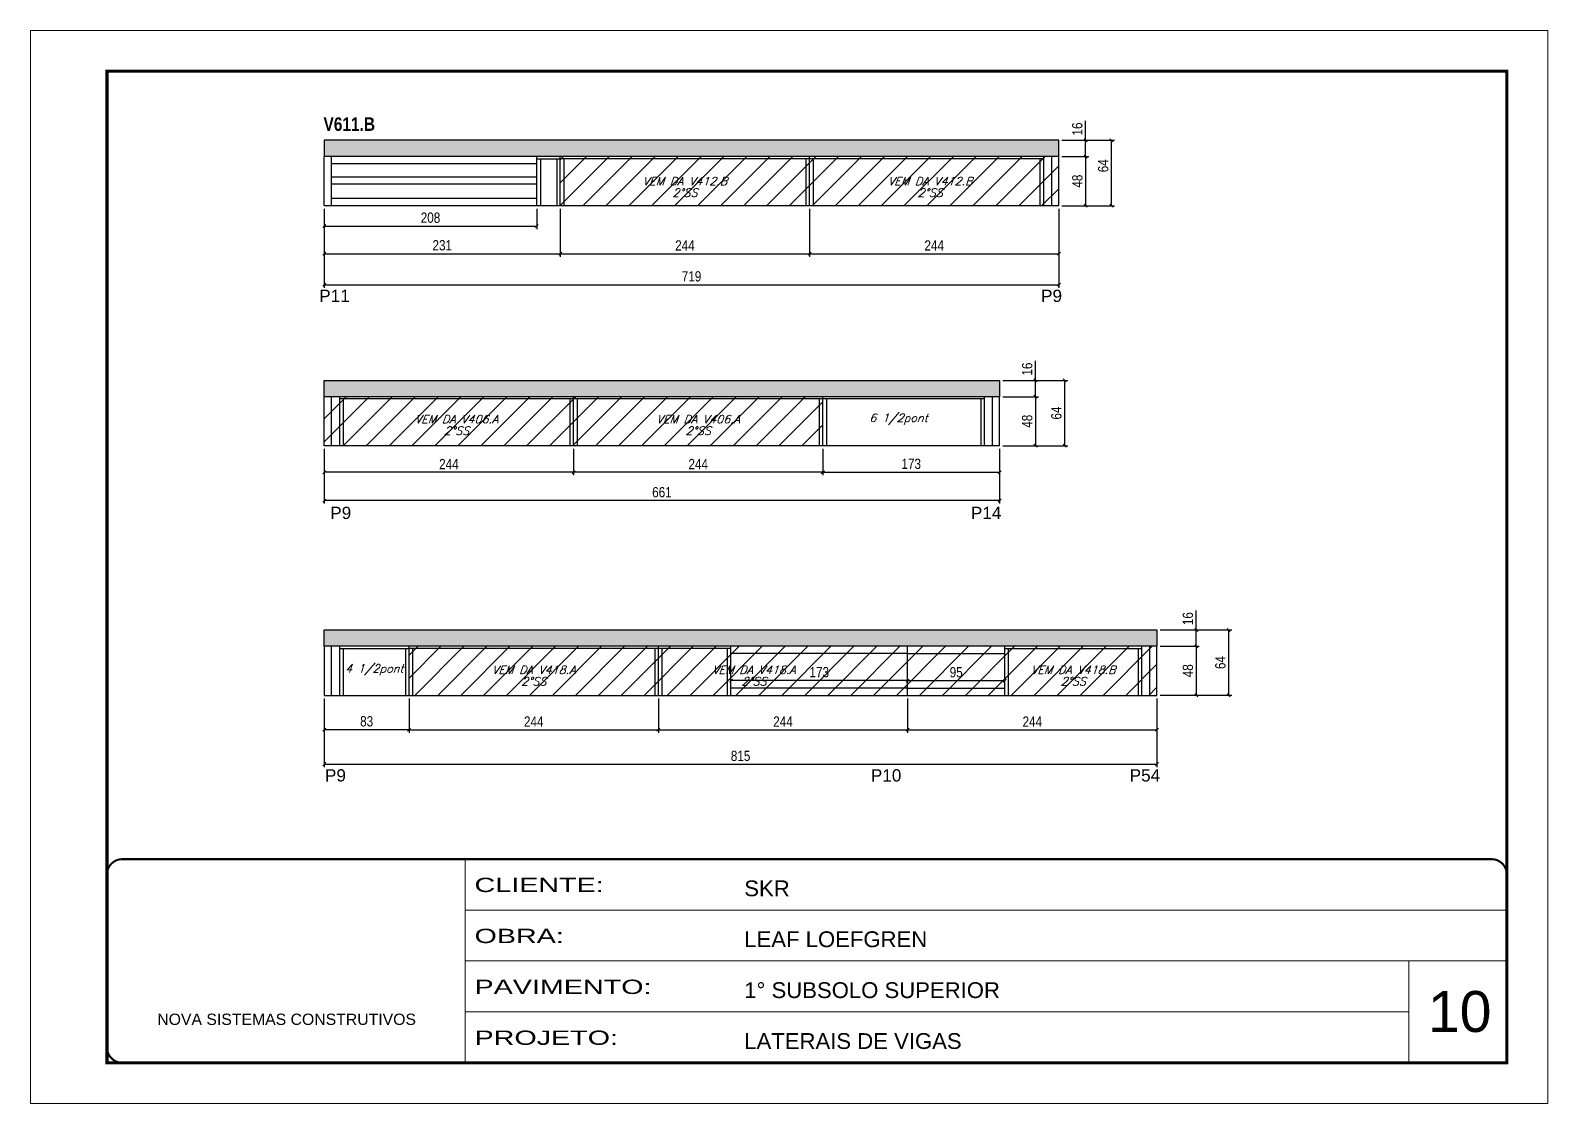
# Model space of a CAD drawing. Extents: x 3309 to 9590, y -2522 to 14608.
# Drawn here: x 4908 to 6393, y 11261 to 12311 of the extents above; entities that cross this region are included whole.
import ezdxf

# ---------------------------------------------------------------- set-up
doc = ezdxf.new("R2010")
doc.units = 0
doc.linetypes.add('CONTINUO', pattern=[0])
doc.linetypes.add('DASHED', pattern=[0.75, 0.5, -0.25])
for name, color, linetype in [('5', 5, 'Continuous'), ('COTA', 241, 'Continuous'), ('NOMENCLATURA', 7, 'Continuous'), ('Painéis', 200, 'Continuous'), ('SARR_2.2x7', 40, 'Continuous'), ('SARR_3.5x7', 81, 'Continuous'), ('texto', 7, 'Continuous')]:
    doc.layers.add(name, color=color, linetype=linetype)
for name, color, linetype, lineweight in [('CARIMBO', 255, 'Continuous', 9), ('Folhas', 255, 'Continuous', 9), ('Hachura', 251, 'Continuous', 9), ('SARRAFO DE PRESSAO', 251, 'DASHED', 9)]:
    doc.layers.add(name, color=color, linetype=linetype, lineweight=lineweight)
doc.styles.add('ARIAL', font='arial.ttf')
doc.styles.add('COTA TECNICA', font='techl___.ttf', dxfattribs={"height": 10})
doc.styles.add('Romans', font='romans.shx')
doc.styles.get("Standard").update_dxf_attribs({"font": 'arial.ttf'})
doc.styles.add('TECNICA', font='techb___.ttf', dxfattribs={"height": 10})
doc.styles.add('Tecnologia', font='')
doc.styles.get('Tecnologia').set_extended_font_data('Forgotten Futurist')
doc.dimstyles.new('PAINEL', dxfattribs={"dimtxt": 10, "dimasz": 3, "dimexe": 3, "dimexo": 3, "dimgap": 3, "dimtad": 1, "dimdec": 1, "dimzin": 12, "dimdsep": 46, "dimtxsty": 'COTA TECNICA', "dimblk1": 'OBLIQUE', "dimblk2": 'OBLIQUE', "dimsah": 1, "dimcen": 0.9, "dimclrd": 4, "dimclre": 4, "dimclrt": 240, "dimadec": 1, "dimazin": 3, "dimtfac": 1, "dimtdec": 1, "dimtmove": 0, "dimatfit": 3, "dimfxl": 1, "dimtolj": 1, "dimtzin": 12, "dimarcsym": 0})

# ---------------------------------------------------------------- blocks, each defined once
blk = doc.blocks.new('9999999999')
at = {"color": 30, "linetype": 'CONTINUO'}
for p, q in [((98564.6, 34230.2), (98564.6, 34429.4)), ((98564.6, 34379.6), (99584, 34379.6)), ((98564.6, 34329.8), (99488, 34329.8)), ((99584, 34329.8), (99488, 34329.8)), ((99488, 34329.8), (99488, 34230.2)), ((98564.6, 34280), (99488, 34280))]:
    blk.add_line(p, q, dxfattribs=at)
at = {"color": 30, "linetype": 'CONTINUO', "const_width": 2}
blk.add_lwpolyline([(99584, 34230.2), (99584, 34414.4, 0.414214), (99569, 34429.4), (98229, 34429.4, 0.414214), (98214, 34414.4), (98214, 34245.2, 0.414214), (98229, 34230.2), (99584, 34230.2)], format="xyb", dxfattribs=at)
at = {"layer": 'Folhas'}
blk.add_lwpolyline([(98139, 34190.2), (99624, 34190.2), (99624, 35240.2), (98139, 35240.2)], close=True, dxfattribs=at)
at = {"layer": 'Folhas', "color": 30, "const_width": 3}
blk.add_lwpolyline([(98214, 34230.2), (99584, 34230.2), (99584, 35200.2), (98214, 35200.2)], close=True, dxfattribs=at)
at = {"color": 7, "linetype": 'Continuous', "ltscale": 5, "style": 'ARIAL'}
for s, height, p in [('SKR', 15.48, (98837.7, 34393.1)), ('LEAF LOEFGREN', 15.483, (98837.7, 34343.3)), ('1° SUBSOLO SUPERIOR', 15.483, (98837.7, 34293.5)), ('NOVA SISTEMAS CONSTRUTIVOS', 11.059, (98263.2, 34267.2)), ('LATERAIS DE VIGAS', 15.483, (98837.7, 34243.7))]:
    blk.add_text(s, height=height, dxfattribs=at).set_placement(p)
at = {"layer": 'Folhas', "color": 7, "style": 'Tecnologia', "width": 1.5}
for s, p in [('CLIENTE:', (98573.7, 34397.2)), ('OBRA:', (98573.7, 34347.3)), ('PAVIMENTO:', (98573.7, 34297.5)), ('PROJETO:', (98573.7, 34247.7))]:
    blk.add_text(s, height=14, dxfattribs=at).set_placement(p)
blk = doc.blocks.new('_Oblique')
at = {"color": 0, "linetype": 'ByBlock', "lineweight": -2}
blk.add_line((-0.5, -0.5), (0.5, 0.5), dxfattribs=at)
blk = doc.blocks.new('*D163')
at = {"layer": 'COTA', "color": 4, "lineweight": -2, "transparency": 16777216}
for p, q in [((5195.5, 12136.2), (5195.5, 12089.2)), ((5426.5, 12136.2), (5426.5, 12089.2)), ((5195.5, 12092.2), (5426.5, 12092.2))]:
    blk.add_line(p, q, dxfattribs=at)
at = {"layer": 'Defpoints', "color": 0, "transparency": 16777216}
for p in [(5195.5, 12139.2), (5426.5, 12139.2), (5426.5, 12092.2)]:
    blk.add_point(p, dxfattribs=at)
at = {"layer": 'COTA', "color": 4, "lineweight": -2, "transparency": 16777216, "xscale": 3, "yscale": 3, "zscale": 3, "rotation": 180}
blk.add_blockref('_Oblique', (5195.5, 12092.2), dxfattribs=at)
at = {"layer": 'COTA', "color": 4, "lineweight": -2, "transparency": 16777216, "xscale": 3, "yscale": 3, "zscale": 3}
blk.add_blockref('_Oblique', (5426.5, 12092.2), dxfattribs=at)
at = {"layer": 'COTA', "color": 240, "transparency": 16777216, "insert": (5311, 12100.4), "char_height": 10, "attachment_point": 5, "style": 'COTA TECNICA'}
blk.add_mtext('\\A1;231', dxfattribs=at)
blk = doc.blocks.new('*D164')
at = {"layer": 'COTA', "color": 4, "lineweight": -2, "transparency": 16777216}
for p, q in [((5426.5, 12136.2), (5426.5, 12089.2)), ((5670.5, 12136.2), (5670.5, 12089.2)), ((5426.5, 12092.2), (5670.5, 12092.2))]:
    blk.add_line(p, q, dxfattribs=at)
at = {"layer": 'Defpoints', "color": 0, "transparency": 16777216}
for p in [(5426.5, 12139.2), (5670.5, 12139.2), (5670.5, 12092.2)]:
    blk.add_point(p, dxfattribs=at)
at = {"layer": 'COTA', "color": 4, "lineweight": -2, "transparency": 16777216, "xscale": 3, "yscale": 3, "zscale": 3, "rotation": 180}
blk.add_blockref('_Oblique', (5426.5, 12092.2), dxfattribs=at)
at = {"layer": 'COTA', "color": 4, "lineweight": -2, "transparency": 16777216, "xscale": 3, "yscale": 3, "zscale": 3}
blk.add_blockref('_Oblique', (5670.5, 12092.2), dxfattribs=at)
at = {"layer": 'COTA', "color": 240, "transparency": 16777216, "insert": (5548.5, 12100.3), "char_height": 10, "attachment_point": 5, "style": 'COTA TECNICA'}
blk.add_mtext('\\A1;244', dxfattribs=at)
blk = doc.blocks.new('*D161')
at = {"layer": 'COTA', "color": 4, "lineweight": -2, "transparency": 16777216}
for p, q in [((5917.5, 12187.2), (5943.7, 12187.2)), ((5940.7, 12187.2), (5940.7, 12139.2)), ((5917.5, 12139.2), (5943.7, 12139.2))]:
    blk.add_line(p, q, dxfattribs=at)
at = {"layer": 'Defpoints', "color": 0, "transparency": 16777216}
for p in [(5914.5, 12187.2), (5914.5, 12139.2), (5940.7, 12139.2)]:
    blk.add_point(p, dxfattribs=at)
at = {"layer": 'COTA', "color": 4, "lineweight": -2, "transparency": 16777216, "xscale": 3, "yscale": 3, "zscale": 3}
for p, rotation in [((5940.7, 12187.2), 90), ((5940.7, 12139.2), 270)]:
    blk.add_blockref('_Oblique', p, dxfattribs=dict(at, rotation=rotation))
at = {"layer": 'COTA', "color": 240, "transparency": 16777216, "insert": (5932.6, 12163.2), "char_height": 10, "attachment_point": 5, "rotation": 90, "style": 'COTA TECNICA'}
blk.add_mtext('\\A1;48', dxfattribs=at)
blk = doc.blocks.new('*D165')
at = {"layer": 'COTA', "color": 4, "lineweight": -2, "transparency": 16777216}
for p, q in [((5940.7, 12203.2), (5940.7, 12222.2)), ((5917.5, 12203.2), (5943.7, 12203.2)), ((5940.7, 12187.2), (5940.7, 12203.2)), ((5917.5, 12187.2), (5943.7, 12187.2))]:
    blk.add_line(p, q, dxfattribs=at)
at = {"layer": 'Defpoints', "color": 0, "transparency": 16777216}
for p in [(5914.5, 12203.2), (5940.7, 12203.2), (5914.5, 12187.2)]:
    blk.add_point(p, dxfattribs=at)
at = {"layer": 'COTA', "color": 4, "lineweight": -2, "transparency": 16777216, "xscale": 3, "yscale": 3, "zscale": 3}
for p, rotation in [((5940.7, 12203.2), 90), ((5940.7, 12187.2), 270)]:
    blk.add_blockref('_Oblique', p, dxfattribs=dict(at, rotation=rotation))
at = {"layer": 'COTA', "color": 240, "transparency": 16777216, "insert": (5932.6, 12214.2), "char_height": 10, "attachment_point": 5, "rotation": 90, "style": 'COTA TECNICA'}
blk.add_mtext('\\A1;16', dxfattribs=at)
blk = doc.blocks.new('*D166')
at = {"layer": 'COTA', "color": 4, "lineweight": -2, "transparency": 16777216}
for p, q in [((5917.5, 12203.2), (5969, 12203.2)), ((5966, 12139.2), (5966, 12203.2)), ((5917.5, 12139.2), (5969, 12139.2))]:
    blk.add_line(p, q, dxfattribs=at)
at = {"layer": 'Defpoints', "color": 0, "transparency": 16777216}
for p in [(5914.5, 12203.2), (5966, 12203.2), (5914.5, 12139.2)]:
    blk.add_point(p, dxfattribs=at)
at = {"layer": 'COTA', "color": 4, "lineweight": -2, "transparency": 16777216, "xscale": 3, "yscale": 3, "zscale": 3}
for p, rotation in [((5966, 12203.2), 90), ((5966, 12139.2), 270)]:
    blk.add_blockref('_Oblique', p, dxfattribs=dict(at, rotation=rotation))
at = {"layer": 'COTA', "color": 240, "transparency": 16777216, "insert": (5957.9, 12178.2), "char_height": 10, "attachment_point": 5, "rotation": 90, "style": 'COTA TECNICA'}
blk.add_mtext('\\A1;64', dxfattribs=at)
blk = doc.blocks.new('*D167')
at = {"layer": 'COTA', "color": 4, "lineweight": -2, "transparency": 16777216}
for p, q in [((5670.5, 12136.2), (5670.5, 12089.2)), ((5914.5, 12136.2), (5914.5, 12089.2)), ((5670.5, 12092.2), (5914.5, 12092.2))]:
    blk.add_line(p, q, dxfattribs=at)
at = {"layer": 'Defpoints', "color": 0, "transparency": 16777216}
for p in [(5670.5, 12139.2), (5914.5, 12139.2), (5914.5, 12092.2)]:
    blk.add_point(p, dxfattribs=at)
at = {"layer": 'COTA', "color": 4, "lineweight": -2, "transparency": 16777216, "xscale": 3, "yscale": 3, "zscale": 3, "rotation": 180}
blk.add_blockref('_Oblique', (5670.5, 12092.2), dxfattribs=at)
at = {"layer": 'COTA', "color": 4, "lineweight": -2, "transparency": 16777216, "xscale": 3, "yscale": 3, "zscale": 3}
blk.add_blockref('_Oblique', (5914.5, 12092.2), dxfattribs=at)
at = {"layer": 'COTA', "color": 240, "transparency": 16777216, "insert": (5792.5, 12100.3), "char_height": 10, "attachment_point": 5, "style": 'COTA TECNICA'}
blk.add_mtext('\\A1;244', dxfattribs=at)
blk = doc.blocks.new('*D162')
at = {"layer": 'COTA', "color": 4, "lineweight": -2, "transparency": 16777216}
for p, q in [((5195.5, 12136.2), (5195.5, 12116.2)), ((5403.5, 12136.2), (5403.5, 12116.2)), ((5195.5, 12119.2), (5403.5, 12119.2))]:
    blk.add_line(p, q, dxfattribs=at)
at = {"layer": 'Defpoints', "color": 0, "transparency": 16777216}
for p in [(5195.5, 12139.2), (5403.5, 12139.2), (5403.5, 12119.2)]:
    blk.add_point(p, dxfattribs=at)
at = {"layer": 'COTA', "color": 4, "lineweight": -2, "transparency": 16777216, "xscale": 3, "yscale": 3, "zscale": 3, "rotation": 180}
blk.add_blockref('_Oblique', (5195.5, 12119.2), dxfattribs=at)
at = {"layer": 'COTA', "color": 4, "lineweight": -2, "transparency": 16777216, "xscale": 3, "yscale": 3, "zscale": 3}
blk.add_blockref('_Oblique', (5403.5, 12119.2), dxfattribs=at)
at = {"layer": 'COTA', "color": 240, "transparency": 16777216, "insert": (5299.5, 12127.4), "char_height": 10, "attachment_point": 5, "style": 'COTA TECNICA'}
blk.add_mtext('\\A1;208', dxfattribs=at)
blk = doc.blocks.new('*D168')
at = {"layer": 'COTA', "color": 4, "linetype": 'ByBlock', "lineweight": -2, "transparency": 16777216}
for p, q in [((5439.5, 11901.3), (5439.5, 11875.4)), ((5683.5, 11901.3), (5683.5, 11875.4)), ((5683.5, 11878.4), (5439.5, 11878.4))]:
    blk.add_line(p, q, dxfattribs=at)
at = {"layer": 'Defpoints', "color": 0, "linetype": 'ByBlock', "transparency": 16777216}
for p in [(5439.5, 11904.3), (5683.5, 11904.3), (5439.5, 11878.4)]:
    blk.add_point(p, dxfattribs=at)
at = {"layer": 'COTA', "color": 4, "linetype": 'ByBlock', "lineweight": -2, "transparency": 16777216, "xscale": 3, "yscale": 3, "zscale": 3, "rotation": 180}
blk.add_blockref('_Oblique', (5439.5, 11878.4), dxfattribs=at)
at = {"layer": 'COTA', "color": 4, "linetype": 'ByBlock', "lineweight": -2, "transparency": 16777216, "xscale": 3, "yscale": 3, "zscale": 3}
blk.add_blockref('_Oblique', (5683.5, 11878.4), dxfattribs=at)
at = {"layer": 'COTA', "color": 240, "linetype": 'ByBlock', "transparency": 16777216, "insert": (5561.5, 11886.4), "char_height": 10, "attachment_point": 5, "style": 'COTA TECNICA'}
blk.add_mtext('\\A1;244', dxfattribs=at)
blk = doc.blocks.new('*D169')
at = {"layer": 'COTA', "color": 4, "linetype": 'ByBlock', "lineweight": -2, "transparency": 16777216}
for p, q in [((5195.5, 11901.3), (5195.5, 11875.4)), ((5439.5, 11901.3), (5439.5, 11875.4)), ((5439.5, 11878.4), (5195.5, 11878.4))]:
    blk.add_line(p, q, dxfattribs=at)
at = {"layer": 'Defpoints', "color": 0, "linetype": 'ByBlock', "transparency": 16777216}
for p in [(5195.5, 11904.3), (5439.5, 11904.3), (5195.5, 11878.4)]:
    blk.add_point(p, dxfattribs=at)
at = {"layer": 'COTA', "color": 4, "linetype": 'ByBlock', "lineweight": -2, "transparency": 16777216, "xscale": 3, "yscale": 3, "zscale": 3, "rotation": 180}
blk.add_blockref('_Oblique', (5195.5, 11878.4), dxfattribs=at)
at = {"layer": 'COTA', "color": 4, "linetype": 'ByBlock', "lineweight": -2, "transparency": 16777216, "xscale": 3, "yscale": 3, "zscale": 3}
blk.add_blockref('_Oblique', (5439.5, 11878.4), dxfattribs=at)
at = {"layer": 'COTA', "color": 240, "linetype": 'ByBlock', "transparency": 16777216, "insert": (5317.5, 11886.4), "char_height": 10, "attachment_point": 5, "style": 'COTA TECNICA'}
blk.add_mtext('\\A1;244', dxfattribs=at)
blk = doc.blocks.new('*D173')
at = {"layer": 'COTA', "color": 4, "linetype": 'ByBlock', "lineweight": -2, "transparency": 16777216}
for p, q in [((5195.5, 11901.3), (5195.5, 11847.7)), ((5856.5, 11901.3), (5856.5, 11847.7)), ((5856.5, 11850.7), (5195.5, 11850.7))]:
    blk.add_line(p, q, dxfattribs=at)
at = {"layer": 'Defpoints', "color": 0, "linetype": 'ByBlock', "transparency": 16777216}
for p in [(5195.5, 11904.3), (5856.5, 11904.3), (5195.5, 11850.7)]:
    blk.add_point(p, dxfattribs=at)
at = {"layer": 'COTA', "color": 4, "linetype": 'ByBlock', "lineweight": -2, "transparency": 16777216, "xscale": 3, "yscale": 3, "zscale": 3, "rotation": 180}
blk.add_blockref('_Oblique', (5195.5, 11850.7), dxfattribs=at)
at = {"layer": 'COTA', "color": 4, "linetype": 'ByBlock', "lineweight": -2, "transparency": 16777216, "xscale": 3, "yscale": 3, "zscale": 3}
blk.add_blockref('_Oblique', (5856.5, 11850.7), dxfattribs=at)
at = {"layer": 'COTA', "color": 240, "linetype": 'ByBlock', "transparency": 16777216, "insert": (5526, 11858.8), "char_height": 10, "attachment_point": 5, "style": 'COTA TECNICA'}
blk.add_mtext('\\A1;661', dxfattribs=at)
blk = doc.blocks.new('*D174')
at = {"layer": 'COTA', "color": 4, "lineweight": -2, "transparency": 16777216}
for p, q in [((5683.5, 11901.3), (5683.5, 11875.4)), ((5856.5, 11901.3), (5856.5, 11875.4)), ((5683.5, 11878.4), (5856.5, 11878.4))]:
    blk.add_line(p, q, dxfattribs=at)
at = {"layer": 'Defpoints', "color": 0, "transparency": 16777216}
for p in [(5683.5, 11904.3, 0), (5856.5, 11904.3, 0), (5856.5, 11878.4)]:
    blk.add_point(p, dxfattribs=at)
at = {"layer": 'COTA', "color": 4, "lineweight": -2, "transparency": 16777216, "xscale": 3, "yscale": 3, "zscale": 3, "rotation": 180}
blk.add_blockref('_Oblique', (5683.5, 11878.4), dxfattribs=at)
at = {"layer": 'COTA', "color": 4, "lineweight": -2, "transparency": 16777216, "xscale": 3, "yscale": 3, "zscale": 3}
blk.add_blockref('_Oblique', (5856.5, 11878.4), dxfattribs=at)
at = {"layer": 'COTA', "color": 240, "transparency": 16777216, "insert": (5770, 11886.6), "char_height": 10, "attachment_point": 5, "style": 'COTA TECNICA'}
blk.add_mtext('\\A1;173', dxfattribs=at)
blk = doc.blocks.new('*D170')
at = {"layer": 'COTA', "color": 4, "lineweight": -2, "transparency": 16777216}
for p, q in [((5859.5, 11952.3), (5894.6, 11952.3)), ((5891.6, 11952.3), (5891.6, 11904.3)), ((5859.5, 11904.3), (5894.6, 11904.3))]:
    blk.add_line(p, q, dxfattribs=at)
at = {"layer": 'Defpoints', "color": 0, "transparency": 16777216}
for p in [(5856.5, 11952.3, 0), (5856.5, 11904.3, 0), (5891.6, 11904.3)]:
    blk.add_point(p, dxfattribs=at)
at = {"layer": 'COTA', "color": 4, "lineweight": -2, "transparency": 16777216, "xscale": 3, "yscale": 3, "zscale": 3}
for p, rotation in [((5891.6, 11952.3), 90), ((5891.6, 11904.3), 270)]:
    blk.add_blockref('_Oblique', p, dxfattribs=dict(at, rotation=rotation))
at = {"layer": 'COTA', "color": 240, "transparency": 16777216, "insert": (5883.5, 11928.3), "char_height": 10, "attachment_point": 5, "rotation": 90, "style": 'COTA TECNICA'}
blk.add_mtext('\\A1;48', dxfattribs=at)
blk = doc.blocks.new('*D171')
at = {"layer": 'COTA', "color": 4, "lineweight": -2, "transparency": 16777216}
for p, q in [((5891.6, 11968.3), (5891.6, 11987.3)), ((5859.5, 11968.3), (5894.6, 11968.3)), ((5891.6, 11952.3), (5891.6, 11968.3)), ((5859.5, 11952.3), (5894.6, 11952.3))]:
    blk.add_line(p, q, dxfattribs=at)
at = {"layer": 'Defpoints', "color": 0, "transparency": 16777216}
for p in [(5856.5, 11968.3, 0), (5891.6, 11968.3), (5856.5, 11952.3, 0)]:
    blk.add_point(p, dxfattribs=at)
at = {"layer": 'COTA', "color": 4, "lineweight": -2, "transparency": 16777216, "xscale": 3, "yscale": 3, "zscale": 3}
for p, rotation in [((5891.6, 11968.3), 90), ((5891.6, 11952.3), 270)]:
    blk.add_blockref('_Oblique', p, dxfattribs=dict(at, rotation=rotation))
at = {"layer": 'COTA', "color": 240, "transparency": 16777216, "insert": (5883.5, 11979.3), "char_height": 10, "attachment_point": 5, "rotation": 90, "style": 'COTA TECNICA'}
blk.add_mtext('\\A1;16', dxfattribs=at)
blk = doc.blocks.new('*D172')
at = {"layer": 'COTA', "color": 4, "lineweight": -2, "transparency": 16777216}
for p, q in [((5859.5, 11968.3), (5923.2, 11968.3)), ((5920.2, 11904.3), (5920.2, 11968.3)), ((5859.5, 11904.3), (5923.2, 11904.3))]:
    blk.add_line(p, q, dxfattribs=at)
at = {"layer": 'Defpoints', "color": 0, "transparency": 16777216}
for p in [(5856.5, 11968.3, 0), (5920.2, 11968.3), (5856.5, 11904.3, 0)]:
    blk.add_point(p, dxfattribs=at)
at = {"layer": 'COTA', "color": 4, "lineweight": -2, "transparency": 16777216, "xscale": 3, "yscale": 3, "zscale": 3}
for p, rotation in [((5920.2, 11968.3), 90), ((5920.2, 11904.3), 270)]:
    blk.add_blockref('_Oblique', p, dxfattribs=dict(at, rotation=rotation))
at = {"layer": 'COTA', "color": 240, "transparency": 16777216, "insert": (5912.1, 11936.3), "char_height": 10, "attachment_point": 5, "rotation": 90, "style": 'COTA TECNICA'}
blk.add_mtext('\\A1;64', dxfattribs=at)
blk = doc.blocks.new('*D175')
at = {"layer": 'COTA', "color": 4, "linetype": 'ByBlock', "lineweight": -2, "transparency": 16777216}
for p, q in [((5195.5, 11657.2), (5195.5, 11623.5)), ((5278.5, 11657.2), (5278.5, 11623.5)), ((5278.5, 11626.5), (5195.5, 11626.5))]:
    blk.add_line(p, q, dxfattribs=at)
at = {"layer": 'Defpoints', "color": 0, "linetype": 'ByBlock', "transparency": 16777216}
for p in [(5195.5, 11660.2), (5278.5, 11660.2), (5195.5, 11626.5)]:
    blk.add_point(p, dxfattribs=at)
at = {"layer": 'COTA', "color": 4, "linetype": 'ByBlock', "lineweight": -2, "transparency": 16777216, "xscale": 3, "yscale": 3, "zscale": 3, "rotation": 180}
blk.add_blockref('_Oblique', (5195.5, 11626.5), dxfattribs=at)
at = {"layer": 'COTA', "color": 4, "linetype": 'ByBlock', "lineweight": -2, "transparency": 16777216, "xscale": 3, "yscale": 3, "zscale": 3}
blk.add_blockref('_Oblique', (5278.5, 11626.5), dxfattribs=at)
at = {"layer": 'COTA', "color": 240, "linetype": 'ByBlock', "transparency": 16777216, "insert": (5237, 11634.7), "char_height": 10, "attachment_point": 5, "style": 'COTA TECNICA'}
blk.add_mtext('\\A1;83', dxfattribs=at)
blk = doc.blocks.new('*D180')
at = {"layer": 'COTA', "color": 4, "lineweight": -2, "transparency": 16777216}
for p, q in [((5278.5, 11657.2), (5278.5, 11623.5)), ((5522.5, 11657.2), (5522.5, 11623.5)), ((5278.5, 11626.5), (5522.5, 11626.5))]:
    blk.add_line(p, q, dxfattribs=at)
at = {"layer": 'Defpoints', "color": 0, "transparency": 16777216}
for p in [(5278.5, 11660.2), (5522.5, 11660.2), (5522.5, 11626.5)]:
    blk.add_point(p, dxfattribs=at)
at = {"layer": 'COTA', "color": 4, "lineweight": -2, "transparency": 16777216, "xscale": 3, "yscale": 3, "zscale": 3, "rotation": 180}
blk.add_blockref('_Oblique', (5278.5, 11626.5), dxfattribs=at)
at = {"layer": 'COTA', "color": 4, "lineweight": -2, "transparency": 16777216, "xscale": 3, "yscale": 3, "zscale": 3}
blk.add_blockref('_Oblique', (5522.5, 11626.5), dxfattribs=at)
at = {"layer": 'COTA', "color": 240, "transparency": 16777216, "insert": (5400.5, 11634.5), "char_height": 10, "attachment_point": 5, "style": 'COTA TECNICA'}
blk.add_mtext('\\A1;244', dxfattribs=at)
blk = doc.blocks.new('*D181')
at = {"layer": 'COTA', "color": 4, "lineweight": -2, "transparency": 16777216}
for p, q in [((5522.5, 11657.2), (5522.5, 11623.5)), ((5766.5, 11657.2), (5766.5, 11623.5)), ((5522.5, 11626.5), (5766.5, 11626.5))]:
    blk.add_line(p, q, dxfattribs=at)
at = {"layer": 'Defpoints', "color": 0, "transparency": 16777216}
for p in [(5522.5, 11660.2), (5766.5, 11660.2), (5766.5, 11626.5)]:
    blk.add_point(p, dxfattribs=at)
at = {"layer": 'COTA', "color": 4, "lineweight": -2, "transparency": 16777216, "xscale": 3, "yscale": 3, "zscale": 3, "rotation": 180}
blk.add_blockref('_Oblique', (5522.5, 11626.5), dxfattribs=at)
at = {"layer": 'COTA', "color": 4, "lineweight": -2, "transparency": 16777216, "xscale": 3, "yscale": 3, "zscale": 3}
blk.add_blockref('_Oblique', (5766.5, 11626.5), dxfattribs=at)
at = {"layer": 'COTA', "color": 240, "transparency": 16777216, "insert": (5644.5, 11634.5), "char_height": 10, "attachment_point": 5, "style": 'COTA TECNICA'}
blk.add_mtext('\\A1;244', dxfattribs=at)
blk = doc.blocks.new('*D182')
at = {"layer": 'COTA', "color": 4, "lineweight": -2, "transparency": 16777216}
for p, q in [((5766.5, 11657.2), (5766.5, 11623.5)), ((6010.5, 11657.2), (6010.5, 11623.5)), ((5766.5, 11626.5), (6010.5, 11626.5))]:
    blk.add_line(p, q, dxfattribs=at)
at = {"layer": 'Defpoints', "color": 0, "transparency": 16777216}
for p in [(5766.5, 11660.2), (6010.5, 11660.2), (6010.5, 11626.5)]:
    blk.add_point(p, dxfattribs=at)
at = {"layer": 'COTA', "color": 4, "lineweight": -2, "transparency": 16777216, "xscale": 3, "yscale": 3, "zscale": 3, "rotation": 180}
blk.add_blockref('_Oblique', (5766.5, 11626.5), dxfattribs=at)
at = {"layer": 'COTA', "color": 4, "lineweight": -2, "transparency": 16777216, "xscale": 3, "yscale": 3, "zscale": 3}
blk.add_blockref('_Oblique', (6010.5, 11626.5), dxfattribs=at)
at = {"layer": 'COTA', "color": 240, "transparency": 16777216, "insert": (5888.5, 11634.5), "char_height": 10, "attachment_point": 5, "style": 'COTA TECNICA'}
blk.add_mtext('\\A1;244', dxfattribs=at)
blk = doc.blocks.new('*D183')
at = {"layer": 'COTA', "color": 4, "lineweight": -2, "transparency": 16777216}
for p, q in [((6013.5, 11708.2), (6051.9, 11708.2)), ((6048.9, 11708.2), (6048.9, 11660.2)), ((6013.5, 11660.2), (6051.9, 11660.2))]:
    blk.add_line(p, q, dxfattribs=at)
at = {"layer": 'Defpoints', "color": 0, "transparency": 16777216}
for p in [(6010.5, 11708.2), (6010.5, 11660.2), (6048.9, 11660.2)]:
    blk.add_point(p, dxfattribs=at)
at = {"layer": 'COTA', "color": 4, "lineweight": -2, "transparency": 16777216, "xscale": 3, "yscale": 3, "zscale": 3}
for p, rotation in [((6048.9, 11708.2), 90), ((6048.9, 11660.2), 270)]:
    blk.add_blockref('_Oblique', p, dxfattribs=dict(at, rotation=rotation))
at = {"layer": 'COTA', "color": 240, "transparency": 16777216, "insert": (6040.8, 11684.2), "char_height": 10, "attachment_point": 5, "rotation": 90, "style": 'COTA TECNICA'}
blk.add_mtext('\\A1;48', dxfattribs=at)
blk = doc.blocks.new('*D176')
at = {"layer": 'COTA', "color": 4, "lineweight": -2, "transparency": 16777216}
for p, q in [((5593.5, 11670.2), (5593.5, 11677.6)), ((5766.5, 11674.6), (5593.5, 11674.6)), ((5766.5, 11670.2), (5766.5, 11677.6))]:
    blk.add_line(p, q, dxfattribs=at)
at = {"layer": 'Defpoints', "color": 0, "transparency": 16777216}
for p in [(5593.5, 11674.6), (5593.5, 11667.2), (5766.5, 11667.2)]:
    blk.add_point(p, dxfattribs=at)
at = {"layer": 'COTA', "color": 4, "lineweight": -2, "transparency": 16777216, "xscale": 3, "yscale": 3, "zscale": 3, "rotation": 180}
blk.add_blockref('_Oblique', (5593.5, 11674.6), dxfattribs=at)
at = {"layer": 'COTA', "color": 4, "lineweight": -2, "transparency": 16777216, "xscale": 3, "yscale": 3, "zscale": 3}
blk.add_blockref('_Oblique', (5766.5, 11674.6), dxfattribs=at)
at = {"layer": 'COTA', "color": 240, "transparency": 16777216, "insert": (5680, 11682.8), "char_height": 10, "attachment_point": 5, "style": 'COTA TECNICA'}
blk.add_mtext('\\A1;173', dxfattribs=at)
blk = doc.blocks.new('*D177')
at = {"layer": 'COTA', "color": 4, "lineweight": -2, "transparency": 16777216}
for p, q in [((6048.9, 11724.2), (6048.9, 11743.2)), ((6013.5, 11724.2), (6051.9, 11724.2)), ((6048.9, 11708.2), (6048.9, 11724.2)), ((6013.5, 11708.2), (6051.9, 11708.2))]:
    blk.add_line(p, q, dxfattribs=at)
at = {"layer": 'Defpoints', "color": 0, "transparency": 16777216}
for p in [(6010.5, 11724.2), (6048.9, 11724.2), (6010.5, 11708.2)]:
    blk.add_point(p, dxfattribs=at)
at = {"layer": 'COTA', "color": 4, "lineweight": -2, "transparency": 16777216, "xscale": 3, "yscale": 3, "zscale": 3}
for p, rotation in [((6048.9, 11724.2), 90), ((6048.9, 11708.2), 270)]:
    blk.add_blockref('_Oblique', p, dxfattribs=dict(at, rotation=rotation))
at = {"layer": 'COTA', "color": 240, "transparency": 16777216, "insert": (6040.8, 11735.2), "char_height": 10, "attachment_point": 5, "rotation": 90, "style": 'COTA TECNICA'}
blk.add_mtext('\\A1;16', dxfattribs=at)
blk = doc.blocks.new('*D178')
at = {"layer": 'COTA', "color": 4, "lineweight": -2, "transparency": 16777216}
for p, q in [((6013.5, 11724.2), (6083.7, 11724.2)), ((6080.7, 11660.2), (6080.7, 11724.2)), ((6013.5, 11660.2), (6083.7, 11660.2))]:
    blk.add_line(p, q, dxfattribs=at)
at = {"layer": 'Defpoints', "color": 0, "transparency": 16777216}
for p in [(6010.5, 11724.2), (6080.7, 11724.2), (6010.5, 11660.2)]:
    blk.add_point(p, dxfattribs=at)
at = {"layer": 'COTA', "color": 4, "lineweight": -2, "transparency": 16777216, "xscale": 3, "yscale": 3, "zscale": 3}
for p, rotation in [((6080.7, 11724.2), 90), ((6080.7, 11660.2), 270)]:
    blk.add_blockref('_Oblique', p, dxfattribs=dict(at, rotation=rotation))
at = {"layer": 'COTA', "color": 240, "transparency": 16777216, "insert": (6072.6, 11692.2), "char_height": 10, "attachment_point": 5, "rotation": 90, "style": 'COTA TECNICA'}
blk.add_mtext('\\A1;64', dxfattribs=at)
blk = doc.blocks.new('*D179')
at = {"layer": 'COTA', "color": 4, "lineweight": -2, "transparency": 16777216}
for p, q in [((5766.5, 11670.2), (5766.5, 11677.6)), ((5766.5, 11674.6), (5861.5, 11674.6)), ((5861.5, 11670.2), (5861.5, 11677.6))]:
    blk.add_line(p, q, dxfattribs=at)
at = {"layer": 'Defpoints', "color": 0, "transparency": 16777216}
for p in [(5861.5, 11674.6), (5766.5, 11667.2), (5861.5, 11667.2)]:
    blk.add_point(p, dxfattribs=at)
at = {"layer": 'COTA', "color": 4, "lineweight": -2, "transparency": 16777216, "xscale": 3, "yscale": 3, "zscale": 3, "rotation": 180}
blk.add_blockref('_Oblique', (5766.5, 11674.6), dxfattribs=at)
at = {"layer": 'COTA', "color": 4, "lineweight": -2, "transparency": 16777216, "xscale": 3, "yscale": 3, "zscale": 3}
blk.add_blockref('_Oblique', (5861.5, 11674.6), dxfattribs=at)
at = {"layer": 'COTA', "color": 240, "transparency": 16777216, "insert": (5814, 11682.7), "char_height": 10, "attachment_point": 5, "style": 'COTA TECNICA'}
blk.add_mtext('\\A1;95', dxfattribs=at)
blk = doc.blocks.new('*D1276')
at = {"layer": 'COTA', "color": 4, "lineweight": -2, "transparency": 16777216}
for p, q in [((5195.5, 12136.2), (5195.5, 12058.9)), ((5914.5, 12136.2), (5914.5, 12058.9)), ((5195.5, 12061.9), (5914.5, 12061.9))]:
    blk.add_line(p, q, dxfattribs=at)
at = {"layer": 'Defpoints', "color": 0, "transparency": 16777216}
for p in [(5195.5, 12139.2), (5914.5, 12139.2), (5914.5, 12061.9)]:
    blk.add_point(p, dxfattribs=at)
at = {"layer": 'COTA', "color": 4, "lineweight": -2, "transparency": 16777216, "xscale": 3, "yscale": 3, "zscale": 3, "rotation": 180}
blk.add_blockref('_Oblique', (5195.5, 12061.9), dxfattribs=at)
at = {"layer": 'COTA', "color": 4, "lineweight": -2, "transparency": 16777216, "xscale": 3, "yscale": 3, "zscale": 3}
blk.add_blockref('_Oblique', (5914.5, 12061.9), dxfattribs=at)
at = {"layer": 'COTA', "color": 240, "transparency": 16777216, "insert": (5555, 12070), "char_height": 10, "attachment_point": 5, "style": 'COTA TECNICA'}
blk.add_mtext('\\A1;719', dxfattribs=at)
blk = doc.blocks.new('*D1277')
at = {"layer": 'COTA', "color": 4, "lineweight": -2, "transparency": 16777216}
for p, q in [((5195.5, 11657.2), (5195.5, 11589.8)), ((6010.5, 11657.2), (6010.5, 11589.8)), ((5195.5, 11592.8), (6010.5, 11592.8))]:
    blk.add_line(p, q, dxfattribs=at)
at = {"layer": 'Defpoints', "color": 0, "transparency": 16777216}
for p in [(5195.5, 11660.2), (6010.5, 11660.2), (6010.5, 11592.8)]:
    blk.add_point(p, dxfattribs=at)
at = {"layer": 'COTA', "color": 4, "lineweight": -2, "transparency": 16777216, "xscale": 3, "yscale": 3, "zscale": 3, "rotation": 180}
blk.add_blockref('_Oblique', (5195.5, 11592.8), dxfattribs=at)
at = {"layer": 'COTA', "color": 4, "lineweight": -2, "transparency": 16777216, "xscale": 3, "yscale": 3, "zscale": 3}
blk.add_blockref('_Oblique', (6010.5, 11592.8), dxfattribs=at)
at = {"layer": 'COTA', "color": 240, "transparency": 16777216, "insert": (5603, 11600.9), "char_height": 10, "attachment_point": 5, "style": 'COTA TECNICA'}
blk.add_mtext('\\A1;815', dxfattribs=at)

msp = doc.modelspace()

# ---------------------------------------------------------------- hatches: boundary and pattern name
at = {"layer": 'COTA'}
h = msp.add_hatch(dxfattribs=at)
h.set_pattern_fill('AR-CONC', color=256, scale=0.03)
h.paths.add_polyline_path([(5914.5, 12203.21), (5195.5, 12203.21), (5195.5, 12187.21), (5914.5, 12187.21)])
h = msp.add_hatch(dxfattribs=at)
h.set_pattern_fill('AR-CONC', color=256, scale=0.03)
h.set_pattern_definition([(50, (-1785.4594, -1242.1442), (5.4655401, -0.4781726), [0.5715, -6.2865]), (355, (-1785.4594, -1242.144), (-1.0573026, 5.7317054), [0.4572, -5.0292175]), (100.451445, (-1785.004, -1242.184), (4.4082374, 5.2535326), [0.4857003, -5.3427073]), (46.1842, (-1785.4594, -1240.62), (8.1323712, -1.2612698), [0.85725, -9.42975]), (96.63556, (-1784.782, -1240.725), (7.122124, 7.4227837), [0.7285507, -8.0140682]), (351.18415, (-1785.459, -1240.62), (7.122124, 7.4227837), [0.685799, -7.543792]), (21, (-1784.6974, -1241.0012), (4.5484317, -3.067956), [0.5715, -6.2865]), (326, (-1784.6974, -1241.001), (1.8540609, 5.525639), [0.4572, -5.0292]), (71.451445, (-1784.3184, -1241.257), (6.4024926, 2.457683), [0.4857003, -5.3426981]), (37.5, (-1785.4594, -1242.1442), (0.0926581, 2.53665117), [0, -4.96824, 0, -5.1054, 0, -5.04825]), (7.5, (-1785.4594, -1242.1442), (2.00458988, 3.00541724), [0, -2.91084, 0, -4.85394, 0, -1.92405]), (327.5, (-1787.1586, -1242.1442), (4.06771786, -0.17186232), [0, -1.905, 0, -5.9436, 0, -7.8867]), (317.5, (-1787.9206, -1242.1442), (4.4438754, 0.7627947), [0, -2.4765, 0, -3.94716, 0, -5.6007])])
h.paths.add_polyline_path([(5195.5, 11968.28), (5195.5, 11952.28), (5856.5, 11952.28), (5856.5, 11968.28)])
h = msp.add_hatch(dxfattribs=at)
h.set_pattern_fill('AR-CONC', color=256, scale=0.03)
h.set_pattern_definition([(50, (-3155.1253, -1400.2393), (5.4655401, -0.4781726), [0.5715, -6.2865]), (355, (-3155.1253, -1400.2393), (-1.0573026, 5.7317054), [0.4572, -5.0292175]), (100.451445, (-3154.67, -1400.279), (4.4082374, 5.2535326), [0.4857003, -5.3427073]), (46.1842, (-3155.125, -1398.7153), (8.1323712, -1.2612698), [0.85725, -9.42975]), (96.63556, (-3154.448, -1398.8205), (7.122124, 7.4227837), [0.7285507, -8.0140682]), (351.18415, (-3155.125, -1398.715), (7.122124, 7.4227837), [0.685799, -7.543792]), (21, (-3154.3633, -1399.0963), (4.5484317, -3.067956), [0.5715, -6.2865]), (326, (-3154.3633, -1399.0963), (1.8540609, 5.525639), [0.4572, -5.0292]), (71.451445, (-3153.9843, -1399.352), (6.4024926, 2.457683), [0.4857003, -5.3426981]), (37.5, (-3155.1253, -1400.2393), (0.0926581, 2.53665117), [0, -4.96824, 0, -5.1054, 0, -5.04825]), (7.5, (-3155.1253, -1400.2393), (2.00458988, 3.00541724), [0, -2.91084, 0, -4.85394, 0, -1.92405]), (327.5, (-3156.8246, -1400.2393), (4.06771786, -0.17186232), [0, -1.905, 0, -5.9436, 0, -7.8867]), (317.5, (-3157.5866, -1400.2393), (4.44387544, 0.7627947), [0, -2.4765, 0, -3.94716, 0, -5.6007])])
h.paths.add_polyline_path([(5195.5, 11724.16), (5195.5, 11708.16), (6010.5, 11708.16), (6010.5, 11724.16)])
at = {"layer": 'Hachura', "linetype": 'ByBlock'}
h = msp.add_hatch(dxfattribs=at)
h.set_pattern_fill('ANSI31', color=256, scale=5)
h.paths.add_polyline_path([(5670.5, 12139.21), (5670.5, 12187.21), (5426.5, 12187.21), (5426.5, 12139.21)])
h.paths.add_polyline_path([(5914.5, 12139.21), (5914.5, 12187.21), (5670.5, 12187.21), (5670.5, 12139.21)])
h.paths.add_polyline_path([(5683.5, 11904.28), (5683.5, 11952.28), (5439.5, 11952.28), (5439.5, 11904.28)])
h.paths.add_polyline_path([(5439.5, 11904.28), (5439.5, 11952.28), (5195.5, 11952.28), (5195.5, 11904.28)])
h.paths.add_polyline_path([(5278.5, 11708.16), (5278.5, 11660.16), (5522.5, 11660.16), (5522.5, 11708.16)])
h.paths.add_polyline_path([(5522.5, 11708.16), (5522.5, 11660.16), (5766.5, 11660.16), (5766.5, 11708.16)])
h.paths.add_polyline_path([(6010.5, 11660.16), (6010.5, 11708.16), (5766.5, 11708.16), (5766.5, 11660.16)])

# ---------------------------------------------------------------- linework, layer by layer
at = {"layer": 'COTA'}
for p, q in [((5914.5, 12203.21), (5195.5, 12203.21)), ((5195.5, 12203.21), (5195.5, 12187.21)), ((5914.5, 12187.21), (5914.5, 12203.21)), ((5195.5, 11952.28), (5195.5, 11968.28)), ((5195.5, 11968.28), (5856.5, 11968.28)), ((5856.5, 11968.28), (5856.5, 11952.28)), ((5195.5, 11708.16), (5195.5, 11724.16)), ((5195.5, 11724.16), (6010.5, 11724.16)), ((6010.5, 11724.16), (6010.5, 11708.16))]:
    msp.add_line(p, q, dxfattribs=at)
at = {"layer": 'Painéis', "linetype": 'ByBlock'}
for p, q in [((5914.5, 12187.21), (5195.5, 12187.21)), ((5195.5, 12139.21), (5195.5, 12187.21)), ((5426.5, 12139.21), (5426.5, 12187.21)), ((5670.5, 12139.21), (5670.5, 12187.21)), ((5914.5, 12139.21), (5914.5, 12187.21)), ((5195.5, 12139.21), (5914.5, 12139.21)), ((5856.5, 11952.28), (5195.5, 11952.28)), ((5195.5, 11904.28), (5195.5, 11952.28)), ((5439.5, 11904.28), (5439.5, 11952.28)), ((5683.5, 11904.28), (5683.5, 11952.28)), ((5856.5, 11904.28), (5856.5, 11952.28)), ((5856.5, 11904.28), (5195.5, 11904.28)), ((5278.5, 11660.16), (5278.5, 11708.16)), ((5522.5, 11660.16), (5522.5, 11708.16)), ((5766.5, 11660.16), (5766.5, 11708.16))]:
    msp.add_line(p, q, dxfattribs=at)
msp.add_lwpolyline([(6010.5, 11708.16), (5195.5, 11708.16), (5195.5, 11660.16), (6010.5, 11660.16)], close=True, dxfattribs=at)
at = {"layer": 'SARR_2.2x7', "linetype": 'Continuous'}
for p, q in [((5202.5, 12139.21), (5202.5, 12187.21)), ((5403.5, 12180.21), (5202.5, 12180.21)), ((5403.5, 12185.01), (5426.5, 12185.01)), ((5670.5, 12185.01), (5426.5, 12185.01)), ((5899.5, 12185.01), (5670.5, 12185.01)), ((5907.5, 12139.21), (5907.5, 12187.21)), ((5403.5, 12167.19), (5202.5, 12167.19)), ((5403.5, 12160.19), (5202.5, 12160.19)), ((5403.5, 12146.21), (5202.5, 12146.21)), ((5202.5, 11904.28), (5202.5, 11952.28)), ((5439.5, 11950.08), (5210.5, 11950.08)), ((5683.5, 11950.08), (5439.5, 11950.08)), ((5841.5, 11950.08), (5683.5, 11950.08)), ((5849.5, 11904.28), (5849.5, 11952.28)), ((5202.5, 11660.16), (5202.5, 11708.16)), ((5210.5, 11705.96), (5278.5, 11705.96)), ((5522.5, 11705.96), (5278.5, 11705.96)), ((5593.5, 11705.96), (5522.5, 11705.96)), ((5861.5, 11705.96), (5995.5, 11705.96)), ((6003.5, 11660.16), (6003.5, 11708.16)), ((5766.5, 11701.16), (5593.5, 11701.16)), ((5766.5, 11701.16), (5861.5, 11701.16)), ((5766.5, 11667.16), (5593.5, 11667.16)), ((5766.5, 11667.16), (5861.5, 11667.16))]:
    msp.add_line(p, q, dxfattribs=at)
at = {"layer": 'SARR_3.5x7'}
for p, q in [((5403.5, 12139.21), (5403.5, 12187.21)), ((5407, 12185.01), (5407, 12139.21)), ((5423, 12185.01), (5423, 12139.21)), ((5430, 12185.01), (5430, 12139.21)), ((5667, 12185.01), (5667, 12139.21)), ((5674, 12185.01), (5674, 12139.21)), ((5896, 12185.01), (5896, 12139.21)), ((5899.5, 12187.21), (5899.5, 12139.21)), ((5210.5, 11952.28), (5210.5, 11904.28)), ((5214, 11950.08), (5214, 11904.28)), ((5436, 11950.08), (5436, 11904.28)), ((5443, 11950.08), (5443, 11904.28)), ((5680, 11950.08), (5680, 11904.28)), ((5687, 11950.08), (5687, 11904.28)), ((5838, 11950.08), (5838, 11904.28)), ((5841.5, 11952.28), (5841.5, 11904.28)), ((5210.5, 11708.16), (5210.5, 11660.16)), ((5214, 11705.96), (5214, 11660.16)), ((5275, 11705.96), (5275, 11660.16)), ((5282, 11705.96), (5282, 11660.16)), ((5519, 11705.96), (5519, 11660.16)), ((5526, 11705.96), (5526, 11660.16)), ((5590, 11705.96), (5590, 11660.16)), ((5593.5, 11660.16), (5593.5, 11708.16)), ((5861.5, 11660.16), (5861.5, 11708.16)), ((5865, 11705.96), (5865, 11660.16)), ((5992, 11705.96), (5992, 11660.16)), ((5995.5, 11708.16), (5995.5, 11660.16))]:
    msp.add_line(p, q, dxfattribs=at)

# ---------------------------------------------------------------- block references
at = {"layer": 'SARRAFO DE PRESSAO', "color": 6, "linetype": 'ByBlock'}
msp.add_blockref('9999999999', (-93231.11, -22929.5), dxfattribs=at)

# ---------------------------------------------------------------- texts
at = {"layer": '5', "linetype": 'Continuous'}
for s, p in [('P11', (5190.62, 12044.99)), ('P9', (5897.09, 12044.99)), ('P9', (5201.42, 11832.64)), ('P14', (5828.38, 11832.64)), ('P9', (5196.22, 11575.85)), ('P10', (5730.49, 11575.85)), ('P54', (5983.78, 11575.85))]:
    msp.add_text(s, height=12, rotation=359.99996, dxfattribs=at).set_placement(p)
at = {"layer": 'CARIMBO', "style": 'ARIAL'}
msp.add_text('10', height=40, dxfattribs=at).set_placement((6275.73, 11330.85))
at = {"layer": 'NOMENCLATURA', "style": 'TECNICA'}
msp.add_text('V611.B', height=13.2, dxfattribs=at).set_placement((5194.79, 12212.4))
at = {"layer": 'texto', "color": 2, "char_height": 8, "attachment_point": 5, "style": 'Romans'}
for s, insert in [('{\\Q19;\\C256;VEM DA V412.B}', (5548.5, 12163.21)), ('{\\Q19;\\C256;VEM DA V412.B}', (5788.5, 12163.21)), ('{\\Q19;\\C256;2°SS}', (5548.5, 12151.93)), ('{\\Q19;\\C256;2°SS}', (5788.5, 12151.93)), ('{\\Q19;\\C256;VEM DA V406.A}', (5325, 11930.28)), ('{\\Q19;\\C256;VEM DA V406.A}', (5561.5, 11930.28)), ('{\\Q19;\\C256;6 1/2pont}', (5757.5, 11930.28)), ('{\\Q19;\\C256;2°SS}', (5325, 11919)), ('{\\Q19;\\C256;2°SS}', (5561.5, 11919)), ('{\\Q19;\\C256;4 1/2pont}', (5244.5, 11685.16)), ('{\\Q19;\\C256;VEM DA V418.A}', (5400.5, 11685.16)), ('{\\Q19;\\C256;VEM DA V418.A}', (5616.05, 11685.16)), ('{\\Q19;\\C256;VEM DA V418.B}', (5928.5, 11685.16)), ('{\\Q19;\\C256;2°SS}', (5400.5, 11673.88)), ('{\\Q19;\\C256;2°SS}', (5616.05, 11673.88)), ('{\\Q19;\\C256;2°SS}', (5928.5, 11673.88))]:
    msp.add_mtext(s, dxfattribs=dict(at, insert=insert))

# ---------------------------------------------------------------- dimensions: what is measured, and where the dimension line sits
at = {"layer": 'COTA'}
for base, p1, p2, angle, picture, middle in [((5940.73, 12203.21), (5914.5, 12187.21), (5914.5, 12203.21), 90, '*D165', (5932.63, 12214.22)), ((5940.73, 12139.21), (5914.5, 12187.21), (5914.5, 12139.21), 90, '*D161', (5932.63, 12163.21)), ((5891.59, 11968.28, 0), (5856.5, 11952.28), (5856.5, 11968.28), 90, '*D171', (5883.48, 11979.29, 0)), ((5920.17, 11968.28, 0), (5856.5, 11904.28), (5856.5, 11968.28), 90, '*D172', (5912.07, 11936.28, 0)), ((5891.59, 11904.28, 0), (5856.5, 11952.28), (5856.5, 11904.28), 90, '*D170', (5883.49, 11928.28, 0)), ((6048.9, 11724.16), (6010.5, 11708.16), (6010.5, 11724.16), 90, '*D177', (6040.8, 11735.17)), ((6080.71, 11724.16), (6010.5, 11660.16), (6010.5, 11724.16), 90, '*D178', (6072.61, 11692.16)), ((6048.9, 11660.16), (6010.5, 11708.16), (6010.5, 11660.16), 90, '*D183', (6040.81, 11684.16)), ((5861.5, 11674.56), (5766.5, 11667.16), (5861.5, 11667.16), 180, '*D179', (5814, 11682.7))]:
    dim = msp.add_linear_dim(base=base, p1=p1, p2=p2, angle=angle, dimstyle='PAINEL', dxfattribs=at)
    dim.commit()
    dim.dimension.update_dxf_attribs({"geometry": picture, "text_midpoint": middle})
dim = msp.add_linear_dim(base=(5966.02, 12203.21), p1=(5914.5, 12139.21), p2=(5914.5, 12203.21), angle=90, dimstyle='PAINEL', dxfattribs=at)
dim.commit()
dim.dimension.update_dxf_attribs({"geometry": '*D166', "text_midpoint": (5966.02, 12178.21), "dimtype": 160})
for base, p1, p2, picture, middle in [((5426.5, 12092.21), (5195.5, 12139.21), (5426.5, 12139.21), '*D163', (5311, 12100.43)), ((6010.5, 11626.46), (5766.5, 11660.16), (6010.5, 11660.16), '*D182', (5888.5, 11634.53))]:
    dim = msp.add_linear_dim(base=base, p1=p1, p2=p2, dimstyle='PAINEL', override={"dimtmove": 1}, dxfattribs=at)
    dim.commit()
    dim.dimension.update_dxf_attribs({"geometry": picture, "text_midpoint": middle})
for base, p1, p2, picture, middle in [((5403.5, 12119.24), (5195.5, 12139.21), (5403.5, 12139.21), '*D162', (5299.5, 12127.36)), ((5914.5, 12061.9), (5195.5, 12139.21), (5914.5, 12139.21), '*D1276', (5555, 12070)), ((5670.5, 12092.21), (5426.5, 12139.21), (5670.5, 12139.21), '*D164', (5548.5, 12100.29)), ((5914.5, 12092.21), (5670.5, 12139.21), (5914.5, 12139.21), '*D167', (5792.5, 12100.29)), ((5856.5, 11878.36, 0), (5683.5, 11904.28), (5856.5, 11904.28), '*D174', (5770, 11886.58, 0)), ((5593.5, 11674.56), (5766.5, 11667.16), (5593.5, 11667.16), '*D176', (5680, 11682.78)), ((6010.5, 11592.76), (5195.5, 11660.16), (6010.5, 11660.16), '*D1277', (5603, 11600.89)), ((5522.5, 11626.46), (5278.5, 11660.16), (5522.5, 11660.16), '*D180', (5400.5, 11634.53)), ((5766.5, 11626.46), (5522.5, 11660.16), (5766.5, 11660.16), '*D181', (5644.5, 11634.53))]:
    dim = msp.add_linear_dim(base=base, p1=p1, p2=p2, dimstyle='PAINEL', dxfattribs=at)
    dim.commit()
    dim.dimension.update_dxf_attribs({"geometry": picture, "text_midpoint": middle})
at = {"layer": 'COTA', "linetype": 'ByBlock'}
dim = msp.add_linear_dim(base=(5195.5, 11878.36), p1=(5439.5, 11904.28), p2=(5195.5, 11904.28), angle=180, dimstyle='PAINEL', override={"dimtmove": 1}, dxfattribs=at)
dim.commit()
dim.dimension.update_dxf_attribs({"geometry": '*D169', "text_midpoint": (5317.5, 11886.44)})
for base, p1, p2, picture, middle in [((5195.5, 11850.65), (5856.5, 11904.28), (5195.5, 11904.28), '*D173', (5526, 11858.76)), ((5439.5, 11878.36), (5683.5, 11904.28), (5439.5, 11904.28), '*D168', (5561.5, 11886.44)), ((5195.5, 11626.46), (5278.5, 11660.16), (5195.5, 11660.16), '*D175', (5237, 11634.7))]:
    dim = msp.add_linear_dim(base=base, p1=p1, p2=p2, angle=180, dimstyle='PAINEL', dxfattribs=at)
    dim.commit()
    dim.dimension.update_dxf_attribs({"geometry": picture, "text_midpoint": middle})

doc.saveas('drawing.dxf')
